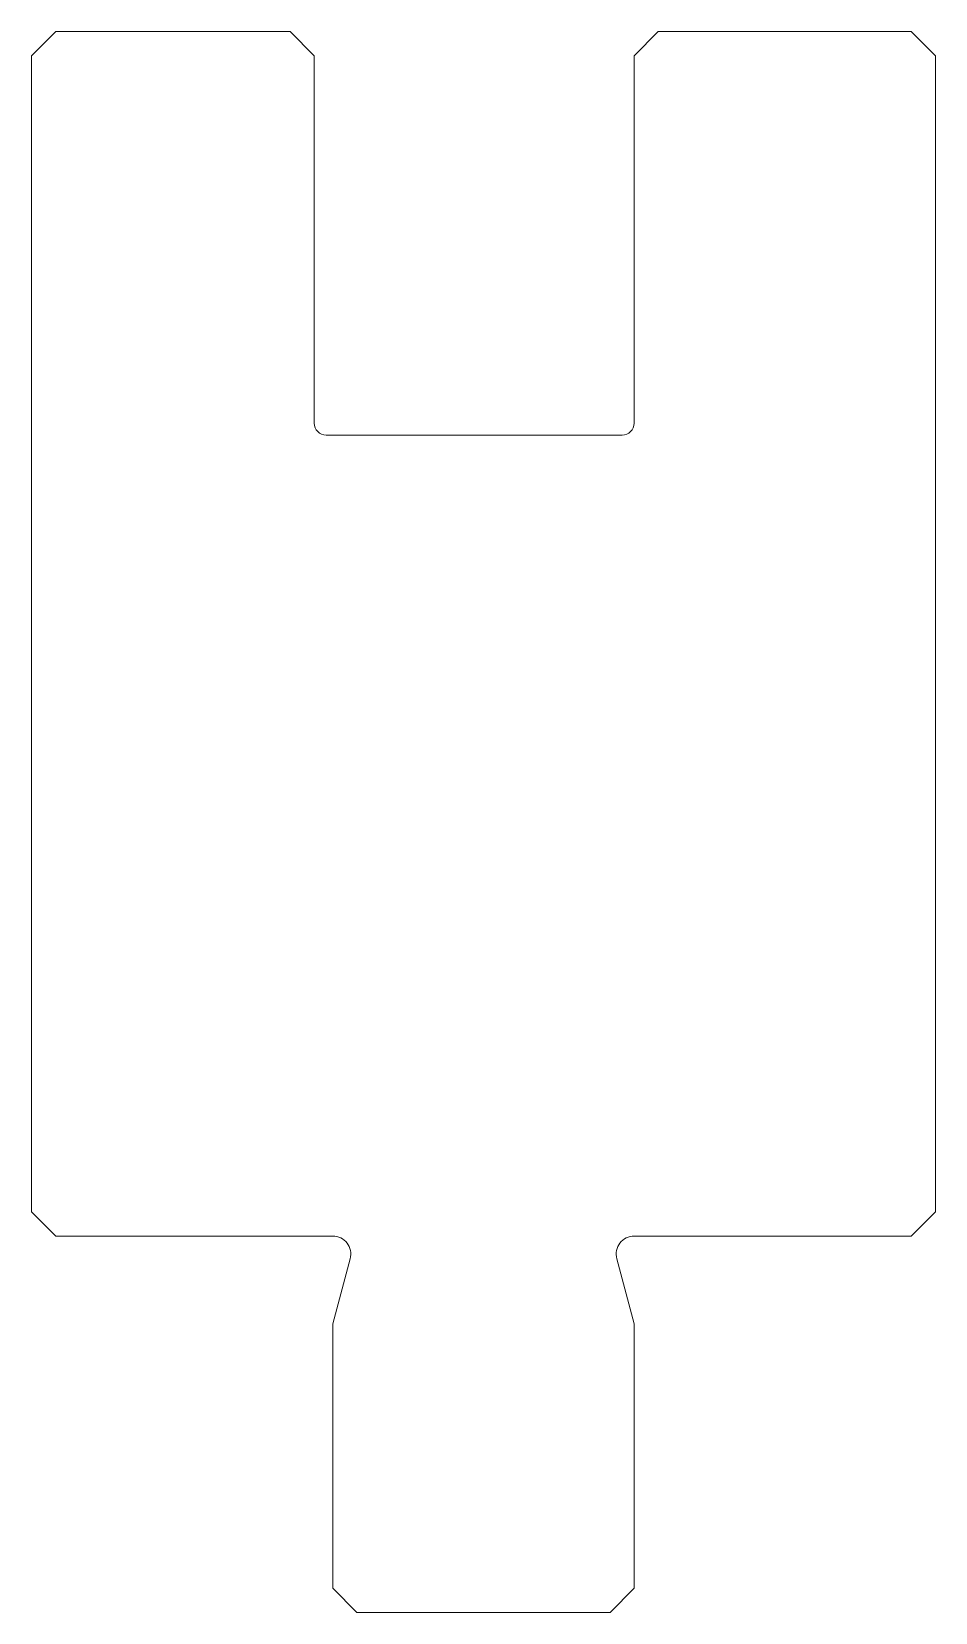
# Model space of a CAD drawing. Header units: millimetres. Extents: x -19.1 to 19.1, y -15.9 to 50.8.
import ezdxf

# ---------------------------------------------------------------- set-up
doc = ezdxf.new("R2010")
doc.units = ezdxf.units.MM
doc.header["$MEASUREMENT"] = 0

msp = doc.modelspace()

# ---------------------------------------------------------------- linework, layer by layer
at = {"color": 7, "linetype": 'Continuous', "lineweight": 15}
for p, q in [((-18.034, 50.8), (-19.05, 49.784)), ((-8.153, 50.8), (-18.034, 50.8)), ((-7.137, 49.784), (-8.153, 50.8)), ((7.366, 50.8), (6.35, 49.784)), ((18.034, 50.8), (7.366, 50.8)), ((19.05, 49.784), (18.034, 50.8)), ((-19.05, 49.784), (-19.05, 1.016)), ((-7.137, 34.29), (-7.137, 49.784)), ((6.35, 49.784), (6.35, 34.29)), ((19.05, 1.016), (19.05, 49.784)), ((5.842, 33.782), (-6.629, 33.782)), ((-19.05, 1.016), (-18.034, 0)), ((18.034, 0), (19.05, 1.016)), ((-18.034, 0), (-6.356, 0)), ((6.356, 0), (18.034, 0)), ((-5.62, -0.959), (-6.356, -3.706)), ((6.356, -3.706), (5.62, -0.959)), ((-6.356, -3.706), (-6.356, -14.859)), ((6.356, -14.859), (6.356, -3.706)), ((-6.356, -14.859), (-5.34, -15.875)), ((5.34, -15.875), (6.356, -14.859)), ((-5.34, -15.875), (5.34, -15.875))]:
    msp.add_line(p, q, dxfattribs=at)
for centre, radius, start, end in [((-6.629, 34.29), 0.508, 180, -90), ((5.842, 34.29), 0.508, -90, 0), ((6.356, -0.762), 0.762, 90, -165), ((-6.356, -0.762), 0.762, -15, 90)]:
    msp.add_arc(centre, radius, start, end, dxfattribs=at)

doc.saveas('drawing.dxf')
